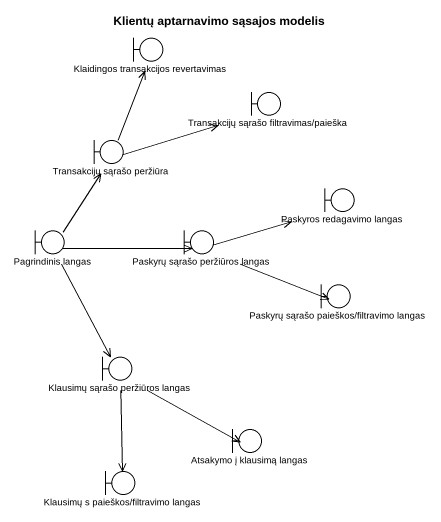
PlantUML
@startuml
title Klientų aptarnavimo sąsajos modelis
boundary "Klaidingos transakcijos revertavimas" as Klaidingos_transakcijos
boundary "Transakcijų sąrašo filtravimas/paieška" as Transakcijų_sąrašo
boundary "Transakcijų sąrašo peržiūra" as Transakcijų_sąrašo_peržiūra
boundary "Paskyros redagavimo langas" as Paskyros_redagavimo_langas
boundary "Pagrindinis langas" as Pagrindinis_langas
boundary "Paskyrų sąrašo peržiūros langas" as Paskyrų_sąrašo_peržiūros
boundary "Paskyrų sąrašo paieškos/filtravimo langas" as Paskyrų_sąrašo_paieškos
boundary "Klausimų sąrašo peržiūros langas" as Klausimų_sąrašo_peržiūros
boundary "Atsakymo į klausimą langas" as Atsakymo_į_klausimą_langas
boundary "Klausimų s paieškos/filtravimo langas" as Klausimų_s_paieškos
Transakcijų_sąrašo_peržiūra -up-> Klaidingos_transakcijos
Transakcijų_sąrašo_peržiūra -right-> Transakcijų_sąrašo
Pagrindinis_langas -up-> Transakcijų_sąrašo_peržiūra
Pagrindinis_langas -right-> Paskyrų_sąrašo_peržiūros
Pagrindinis_langas --> Klausimų_sąrašo_peržiūros
Paskyrų_sąrašo_peržiūros -right-> Paskyros_redagavimo_langas
Paskyrų_sąrašo_peržiūros -right-> Paskyrų_sąrašo_paieškos
Klausimų_sąrašo_peržiūros -right-> Atsakymo_į_klausimą_langas
Klausimų_sąrašo_peržiūros --> Klausimų_s_paieškos
@enduml
